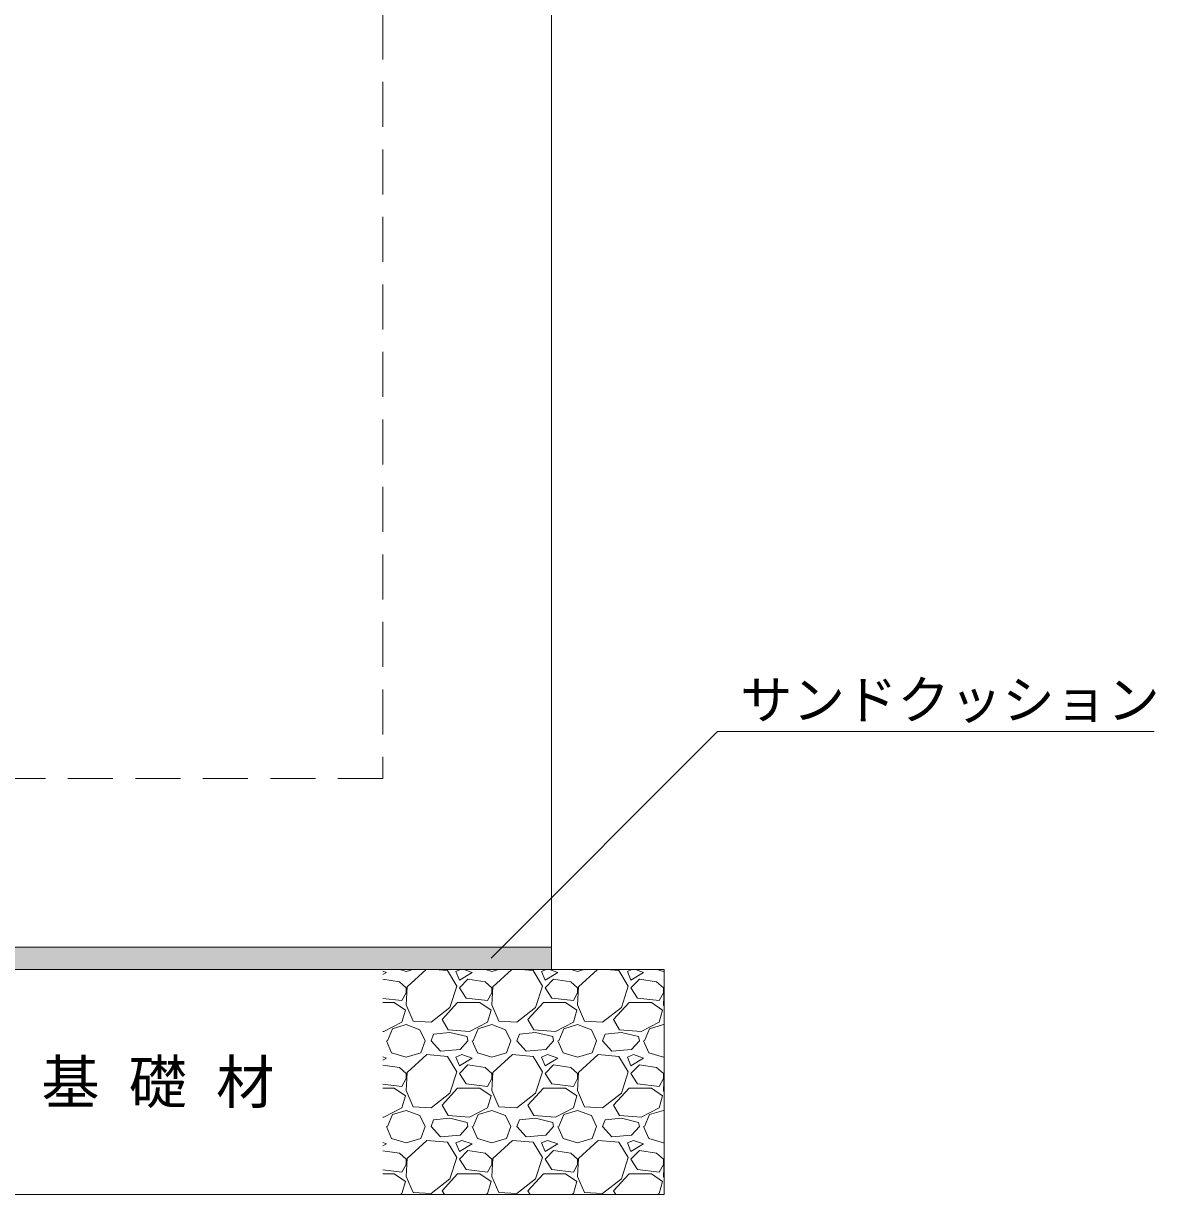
# Model space of a CAD drawing. Units: millimetres at full size; details may follow other scales. Extents: x 77366 to 106166, y -28085 to 6898.
# Drawn here: x 78546 to 79553, y 2821 to 3862 of the extents above; entities that cross this region are included whole.
import ezdxf
from ezdxf.enums import TextEntityAlignment as Align

# ---------------------------------------------------------------- set-up
doc = ezdxf.new("R2010")
doc.units = ezdxf.units.MM
doc.header["$LTSCALE"] = 50
doc.linetypes.add('USER2', pattern=[1.2, 0.8, -0.4])
doc.layers.add('モルタル', color=7, linetype='Continuous')
doc.layers.add('文字', color=7, linetype='Continuous')
for name, color, linetype, lineweight in [('基礎', 7, 'Continuous', 5), ('引出線', 4, 'Continuous', 13), ('本体', 2, 'Continuous', 20)]:
    doc.layers.add(name, color=color, linetype=linetype, lineweight=lineweight)
doc.styles.add('ＭＳ ゴシック', font='')
doc.styles.get('ＭＳ ゴシック').set_extended_font_data('MS Gothic')

# ---------------------------------------------------------------- blocks, each defined once
blk = doc.blocks.new('filled_arrow')
at = {"color": 0, "linetype": 'Continuous', "lineweight": -2}
blk.add_solid([(7.5, 1.25), (0, 0), (7.5, -1.25)], dxfattribs=at)

msp = doc.modelspace()

# ---------------------------------------------------------------- hatches: boundary and pattern name
at = {"layer": 'モルタル'}
msp.add_hatch(color=256, dxfattribs=at).paths.add_polyline_path([(79015.8, 3020.78), (79015.8, 3040.78), (78315.8, 3040.78), (78315.8, 3020.78)])

# ---------------------------------------------------------------- linework, layer by layer
at = {"layer": '基礎', "color": 3, "lineweight": 20}
for p, q in [((78215.8, 3020.78), (79115.8, 3020.78)), ((79115.8, 3020.78), (79115.8, 2820.78)), ((78215.8, 2820.78), (79115.8, 2820.78))]:
    msp.add_line(p, q, dxfattribs=at)
at = {"layer": '基礎'}
for p, q in [((78869.02, 3018.31), (78865.8, 3019.39)), ((78880.77, 3020.78), (78886.55, 3019.08)), ((78886.55, 3019.08), (78892.33, 3020.78)), ((78904.2, 3020.78), (78887.31, 3005.36)), ((78923.13, 3019.84), (78911.87, 3020.78)), ((78931.51, 3006.12), (78923.13, 3019.84)), ((78934.71, 3020.78), (78930.75, 3019.08)), ((78945.22, 3018.31), (78937.84, 3020.78)), ((78956.97, 3020.78), (78962.75, 3019.08)), ((78962.75, 3019.08), (78968.53, 3020.78)), ((78980.4, 3020.78), (78963.51, 3005.36)), ((78999.33, 3019.84), (78988.07, 3020.78)), ((79007.71, 3006.12), (78999.33, 3019.84)), ((79010.91, 3020.78), (79006.95, 3019.08)), ((79021.42, 3018.31), (79014.04, 3020.78)), ((79033.17, 3020.78), (79038.95, 3019.08)), ((79038.95, 3019.08), (79044.73, 3020.78)), ((79056.6, 3020.78), (79039.71, 3005.36)), ((79075.53, 3019.84), (79064.27, 3020.78)), ((79083.91, 3006.12), (79075.53, 3019.84)), ((79087.11, 3020.78), (79083.15, 3019.08)), ((79097.62, 3018.31), (79090.24, 3020.78)), ((79109.37, 3020.78), (79115.15, 3019.08)), ((79115.15, 3019.08), (79115.8, 3019.27)), ((78865.8, 3016.38), (78869.02, 3018.31)), ((78880.45, 3009.93), (78865.8, 3012.13)), ((78886.55, 3004.6), (78880.45, 3009.93)), ((78930.75, 3019.08), (78933.79, 3011.46)), ((78933.79, 3011.46), (78945.22, 3018.31)), ((78941.41, 3012.22), (78933.79, 3004.6)), ((78956.65, 3009.93), (78941.41, 3012.22)), ((78962.75, 3004.6), (78956.65, 3009.93)), ((79006.95, 3019.08), (79009.99, 3011.46)), ((79009.99, 3011.46), (79021.42, 3018.31)), ((79017.61, 3012.22), (79009.99, 3004.6)), ((79032.85, 3009.93), (79017.61, 3012.22)), ((79038.95, 3004.6), (79032.85, 3009.93)), ((79083.15, 3019.08), (79086.19, 3011.46)), ((79086.19, 3011.46), (79097.62, 3018.31)), ((79093.81, 3012.22), (79086.19, 3004.6)), ((79109.05, 3009.93), (79093.81, 3012.22)), ((79115.15, 3004.6), (79109.05, 3009.93)), ((78882.74, 2993.17), (78886.55, 3000.03)), ((78887.31, 3005.36), (78886.55, 2989.36)), ((78886.55, 3000.03), (78886.55, 3004.6)), ((78925.41, 2987.07), (78931.51, 3006.12)), ((78933.79, 3004.6), (78939.89, 2995.45)), ((78958.94, 2993.17), (78962.75, 3000.03)), ((78963.51, 3005.36), (78962.75, 2989.36)), ((78962.75, 3000.03), (78962.75, 3004.6)), ((79001.61, 2987.07), (79007.71, 3006.12)), ((79009.99, 3004.6), (79016.09, 2995.45)), ((79035.14, 2993.17), (79038.95, 3000.03)), ((79039.71, 3005.36), (79038.95, 2989.36)), ((79038.95, 3000.03), (79038.95, 3004.6)), ((79077.81, 2987.07), (79083.91, 3006.12)), ((79086.19, 3004.6), (79092.29, 2995.45)), ((79111.34, 2993.17), (79115.15, 3000.03)), ((79115.15, 3000.03), (79115.15, 3004.6)), ((79115.8, 3002.94), (79115.15, 2989.36)), ((78865.8, 2995.2), (78882.74, 2993.17)), ((78865.8, 2991.64), (78875.88, 2991.64)), ((78875.88, 2991.64), (78885.79, 2984.79)), ((78886.55, 2989.36), (78892.65, 2974.88)), ((78918.55, 2976.4), (78932.27, 2991.64)), ((78932.27, 2991.64), (78952.08, 2991.64)), ((78939.89, 2995.45), (78958.94, 2993.17)), ((78952.08, 2991.64), (78961.99, 2984.79)), ((78962.75, 2989.36), (78968.85, 2974.88)), ((78994.75, 2976.4), (79008.47, 2991.64)), ((79008.47, 2991.64), (79028.28, 2991.64)), ((79016.09, 2995.45), (79035.14, 2993.17)), ((79028.28, 2991.64), (79038.19, 2984.79)), ((79038.95, 2989.36), (79045.05, 2974.88)), ((79070.95, 2976.4), (79084.67, 2991.64)), ((79084.67, 2991.64), (79104.48, 2991.64)), ((79092.29, 2995.45), (79111.34, 2993.17)), ((79104.48, 2991.64), (79114.39, 2984.79)), ((79115.15, 2989.36), (79115.8, 2987.82)), ((78885.79, 2984.79), (78882.74, 2974.12)), ((78908.65, 2974.12), (78925.41, 2987.07)), ((78961.99, 2984.79), (78958.94, 2974.12)), ((78984.85, 2974.12), (79001.61, 2987.07)), ((79038.19, 2984.79), (79035.14, 2974.12)), ((79061.05, 2974.12), (79077.81, 2987.07)), ((79114.39, 2984.79), (79111.34, 2974.12)), ((78882.74, 2974.12), (78866.74, 2965.74)), ((78869.79, 2957.35), (78874.36, 2968.02)), ((78874.36, 2968.02), (78886.55, 2971.83)), ((78886.55, 2971.83), (78898.74, 2967.26)), ((78892.65, 2974.88), (78908.65, 2974.12)), ((78898.74, 2967.26), (78903.31, 2957.35)), ((78923.89, 2967.26), (78918.55, 2976.4)), ((78942.94, 2965.74), (78923.89, 2967.26)), ((78958.94, 2974.12), (78942.94, 2965.74)), ((78945.99, 2957.35), (78950.56, 2968.02)), ((78950.56, 2968.02), (78962.75, 2971.83)), ((78962.75, 2971.83), (78974.94, 2967.26)), ((78968.85, 2974.88), (78984.85, 2974.12)), ((78974.94, 2967.26), (78979.51, 2957.35)), ((79000.09, 2967.26), (78994.75, 2976.4)), ((79019.14, 2965.74), (79000.09, 2967.26)), ((79035.14, 2974.12), (79019.14, 2965.74)), ((79022.19, 2957.35), (79026.76, 2968.02)), ((79026.76, 2968.02), (79038.95, 2971.83)), ((79038.95, 2971.83), (79051.14, 2967.26)), ((79045.05, 2974.88), (79061.05, 2974.12)), ((79051.14, 2967.26), (79055.71, 2957.35)), ((79076.29, 2967.26), (79070.95, 2976.4)), ((79095.34, 2965.74), (79076.29, 2967.26)), ((79111.34, 2974.12), (79095.34, 2965.74)), ((79098.39, 2957.35), (79102.96, 2968.02)), ((79102.96, 2968.02), (79115.15, 2971.83)), ((79115.15, 2971.83), (79115.8, 2971.59)), ((78866.74, 2965.74), (78865.8, 2965.81)), ((78869.02, 2957.35), (78873.6, 2946.69)), ((78899.5, 2946.69), (78903.31, 2957.35)), ((78908.65, 2957.35), (78910.93, 2963.45)), ((78917.03, 2948.21), (78908.65, 2957.35)), ((78925.41, 2964.97), (78910.93, 2963.45)), ((78940.65, 2961.16), (78925.41, 2964.97)), ((78941.41, 2957.35), (78934.56, 2949.73)), ((78941.41, 2957.35), (78940.65, 2961.16)), ((78945.22, 2957.35), (78949.8, 2946.69)), ((78975.7, 2946.69), (78979.51, 2957.35)), ((78984.85, 2957.35), (78987.13, 2963.45)), ((78993.23, 2948.21), (78984.85, 2957.35)), ((79001.61, 2964.97), (78987.13, 2963.45)), ((79016.85, 2961.16), (79001.61, 2964.97)), ((79017.61, 2957.35), (79010.76, 2949.73)), ((79017.61, 2957.35), (79016.85, 2961.16)), ((79021.42, 2957.35), (79026, 2946.69)), ((79051.9, 2946.69), (79055.71, 2957.35)), ((79061.05, 2957.35), (79063.33, 2963.45)), ((79069.43, 2948.21), (79061.05, 2957.35)), ((79077.81, 2964.97), (79063.33, 2963.45)), ((79093.05, 2961.16), (79077.81, 2964.97)), ((79093.81, 2957.35), (79086.96, 2949.73)), ((79093.81, 2957.35), (79093.05, 2961.16)), ((79097.62, 2957.35), (79102.2, 2946.69)), ((78873.6, 2946.69), (78886.55, 2942.88)), ((78886.55, 2942.88), (78899.5, 2946.69)), ((78934.56, 2949.73), (78917.03, 2948.21)), ((78949.8, 2946.69), (78962.75, 2942.88)), ((78962.75, 2942.88), (78975.7, 2946.69)), ((79010.76, 2949.73), (78993.23, 2948.21)), ((79026, 2946.69), (79038.95, 2942.88)), ((79038.95, 2942.88), (79051.9, 2946.69)), ((79086.96, 2949.73), (79069.43, 2948.21)), ((79102.2, 2946.69), (79115.15, 2942.88)), ((78869.02, 2942.11), (78865.8, 2943.19)), ((78865.8, 2940.18), (78869.02, 2942.11)), ((78880.45, 2933.73), (78865.8, 2935.93)), ((78904.84, 2945.16), (78887.31, 2929.16)), ((78923.13, 2943.64), (78904.84, 2945.16)), ((78931.51, 2929.92), (78923.13, 2943.64)), ((78936.08, 2945.16), (78930.75, 2942.88)), ((78930.75, 2942.88), (78933.79, 2935.26)), ((78933.79, 2935.26), (78945.22, 2942.11)), ((78941.41, 2936.02), (78933.79, 2928.4)), ((78945.22, 2942.11), (78936.08, 2945.16)), ((78956.65, 2933.73), (78941.41, 2936.02)), ((78981.04, 2945.16), (78963.51, 2929.16)), ((78999.33, 2943.64), (78981.04, 2945.16)), ((79007.71, 2929.92), (78999.33, 2943.64)), ((79012.28, 2945.16), (79006.95, 2942.88)), ((79006.95, 2942.88), (79009.99, 2935.26)), ((79009.99, 2935.26), (79021.42, 2942.11)), ((79017.61, 2936.02), (79009.99, 2928.4)), ((79021.42, 2942.11), (79012.28, 2945.16)), ((79032.85, 2933.73), (79017.61, 2936.02)), ((79057.24, 2945.16), (79039.71, 2929.16)), ((79075.53, 2943.64), (79057.24, 2945.16)), ((79083.91, 2929.92), (79075.53, 2943.64)), ((79088.48, 2945.16), (79083.15, 2942.88)), ((79083.15, 2942.88), (79086.19, 2935.26)), ((79086.19, 2935.26), (79097.62, 2942.11)), ((79093.81, 2936.02), (79086.19, 2928.4)), ((79097.62, 2942.11), (79088.48, 2945.16)), ((79109.05, 2933.73), (79093.81, 2936.02)), ((79115.15, 2942.88), (79115.8, 2943.07)), ((78886.55, 2928.4), (78880.45, 2933.73)), ((78887.31, 2929.16), (78886.55, 2913.16)), ((78886.55, 2923.83), (78886.55, 2928.4)), ((78925.41, 2910.87), (78931.51, 2929.92)), ((78933.79, 2928.4), (78939.89, 2919.25)), ((78962.75, 2928.4), (78956.65, 2933.73)), ((78963.51, 2929.16), (78962.75, 2913.16)), ((78962.75, 2923.83), (78962.75, 2928.4)), ((79001.61, 2910.87), (79007.71, 2929.92)), ((79009.99, 2928.4), (79016.09, 2919.25)), ((79038.95, 2928.4), (79032.85, 2933.73)), ((79039.71, 2929.16), (79038.95, 2913.16)), ((79038.95, 2923.83), (79038.95, 2928.4)), ((79077.81, 2910.87), (79083.91, 2929.92)), ((79086.19, 2928.4), (79092.29, 2919.25)), ((79115.15, 2928.4), (79109.05, 2933.73)), ((79115.15, 2923.83), (79115.15, 2928.4)), ((79115.8, 2926.74), (79115.15, 2913.16)), ((78865.8, 2919), (78882.74, 2916.97)), ((78865.8, 2915.44), (78875.88, 2915.44)), ((78875.88, 2915.44), (78885.79, 2908.59)), ((78882.74, 2916.97), (78886.55, 2923.83)), ((78918.55, 2900.2), (78932.27, 2915.44)), ((78932.27, 2915.44), (78952.08, 2915.44)), ((78939.89, 2919.25), (78958.94, 2916.97)), ((78952.08, 2915.44), (78961.99, 2908.59)), ((78958.94, 2916.97), (78962.75, 2923.83)), ((78994.75, 2900.2), (79008.47, 2915.44)), ((79008.47, 2915.44), (79028.28, 2915.44)), ((79016.09, 2919.25), (79035.14, 2916.97)), ((79028.28, 2915.44), (79038.19, 2908.59)), ((79035.14, 2916.97), (79038.95, 2923.83)), ((79070.95, 2900.2), (79084.67, 2915.44)), ((79084.67, 2915.44), (79104.48, 2915.44)), ((79092.29, 2919.25), (79111.34, 2916.97)), ((79104.48, 2915.44), (79114.39, 2908.59)), ((79111.34, 2916.97), (79115.15, 2923.83)), ((78885.79, 2908.59), (78882.74, 2897.92)), ((78886.55, 2913.16), (78892.65, 2898.68)), ((78908.65, 2897.92), (78925.41, 2910.87)), ((78961.99, 2908.59), (78958.94, 2897.92)), ((78962.75, 2913.16), (78968.85, 2898.68)), ((78984.85, 2897.92), (79001.61, 2910.87)), ((79038.19, 2908.59), (79035.14, 2897.92)), ((79038.95, 2913.16), (79045.05, 2898.68)), ((79061.05, 2897.92), (79077.81, 2910.87)), ((79114.39, 2908.59), (79111.34, 2897.92)), ((79115.15, 2913.16), (79115.8, 2911.62)), ((78882.74, 2897.92), (78866.74, 2889.54)), ((78874.36, 2891.82), (78886.55, 2895.63)), ((78886.55, 2895.63), (78898.74, 2891.06)), ((78892.65, 2898.68), (78908.65, 2897.92)), ((78923.89, 2891.06), (78918.55, 2900.2)), ((78958.94, 2897.92), (78942.94, 2889.54)), ((78950.56, 2891.82), (78962.75, 2895.63)), ((78962.75, 2895.63), (78974.94, 2891.06)), ((78968.85, 2898.68), (78984.85, 2897.92)), ((79000.09, 2891.06), (78994.75, 2900.2)), ((79035.14, 2897.92), (79019.14, 2889.54)), ((79026.76, 2891.82), (79038.95, 2895.63)), ((79038.95, 2895.63), (79051.14, 2891.06)), ((79045.05, 2898.68), (79061.05, 2897.92)), ((79076.29, 2891.06), (79070.95, 2900.2)), ((79111.34, 2897.92), (79095.34, 2889.54)), ((79102.96, 2891.82), (79115.15, 2895.63)), ((79115.15, 2895.63), (79115.8, 2895.39)), ((78866.74, 2889.54), (78865.8, 2889.61)), ((78869.79, 2881.15), (78874.36, 2891.82)), ((78898.74, 2891.06), (78903.31, 2881.15)), ((78908.65, 2881.15), (78910.93, 2887.25)), ((78925.41, 2888.77), (78910.93, 2887.25)), ((78942.94, 2889.54), (78923.89, 2891.06)), ((78940.65, 2884.96), (78925.41, 2888.77)), ((78941.41, 2881.15), (78940.65, 2884.96)), ((78945.99, 2881.15), (78950.56, 2891.82)), ((78974.94, 2891.06), (78979.51, 2881.15)), ((78984.85, 2881.15), (78987.13, 2887.25)), ((79001.61, 2888.77), (78987.13, 2887.25)), ((79019.14, 2889.54), (79000.09, 2891.06)), ((79016.85, 2884.96), (79001.61, 2888.77)), ((79017.61, 2881.15), (79016.85, 2884.96)), ((79022.19, 2881.15), (79026.76, 2891.82)), ((79051.14, 2891.06), (79055.71, 2881.15)), ((79061.05, 2881.15), (79063.33, 2887.25)), ((79077.81, 2888.77), (79063.33, 2887.25)), ((79095.34, 2889.54), (79076.29, 2891.06)), ((79093.05, 2884.96), (79077.81, 2888.77)), ((79093.81, 2881.15), (79093.05, 2884.96)), ((79098.39, 2881.15), (79102.96, 2891.82)), ((78869.02, 2881.15), (78873.6, 2870.49)), ((78899.5, 2870.49), (78903.31, 2881.15)), ((78917.03, 2872.01), (78908.65, 2881.15)), ((78934.56, 2873.53), (78917.03, 2872.01)), ((78941.41, 2881.15), (78934.56, 2873.53)), ((78945.22, 2881.15), (78949.8, 2870.49)), ((78975.7, 2870.49), (78979.51, 2881.15)), ((78993.23, 2872.01), (78984.85, 2881.15)), ((79010.76, 2873.53), (78993.23, 2872.01)), ((79017.61, 2881.15), (79010.76, 2873.53)), ((79021.42, 2881.15), (79026, 2870.49)), ((79051.9, 2870.49), (79055.71, 2881.15)), ((79069.43, 2872.01), (79061.05, 2881.15)), ((79086.96, 2873.53), (79069.43, 2872.01)), ((79093.81, 2881.15), (79086.96, 2873.53)), ((79097.62, 2881.15), (79102.2, 2870.49)), ((78869.02, 2865.91), (78865.8, 2866.99)), ((78865.8, 2863.98), (78869.02, 2865.91)), ((78873.6, 2870.49), (78886.55, 2866.68)), ((78886.55, 2866.68), (78899.5, 2870.49)), ((78904.84, 2868.96), (78887.31, 2852.96)), ((78923.13, 2867.44), (78904.84, 2868.96)), ((78931.51, 2853.72), (78923.13, 2867.44)), ((78936.08, 2868.96), (78930.75, 2866.68)), ((78930.75, 2866.68), (78933.79, 2859.06)), ((78933.79, 2859.06), (78945.22, 2865.91)), ((78945.22, 2865.91), (78936.08, 2868.96)), ((78949.8, 2870.49), (78962.75, 2866.68)), ((78962.75, 2866.68), (78975.7, 2870.49)), ((78981.04, 2868.96), (78963.51, 2852.96)), ((78999.33, 2867.44), (78981.04, 2868.96)), ((79007.71, 2853.72), (78999.33, 2867.44)), ((79012.28, 2868.96), (79006.95, 2866.68)), ((79006.95, 2866.68), (79009.99, 2859.06)), ((79009.99, 2859.06), (79021.42, 2865.91)), ((79021.42, 2865.91), (79012.28, 2868.96)), ((79026, 2870.49), (79038.95, 2866.68)), ((79038.95, 2866.68), (79051.9, 2870.49)), ((79057.24, 2868.96), (79039.71, 2852.96)), ((79075.53, 2867.44), (79057.24, 2868.96)), ((79083.91, 2853.72), (79075.53, 2867.44)), ((79088.48, 2868.96), (79083.15, 2866.68)), ((79083.15, 2866.68), (79086.19, 2859.06)), ((79086.19, 2859.06), (79097.62, 2865.91)), ((79097.62, 2865.91), (79088.48, 2868.96)), ((79102.2, 2870.49), (79115.15, 2866.68)), ((79115.15, 2866.68), (79115.8, 2866.87)), ((78880.45, 2857.53), (78865.8, 2859.73)), ((78886.55, 2852.2), (78880.45, 2857.53)), ((78887.31, 2852.96), (78886.55, 2836.96)), ((78925.41, 2834.67), (78931.51, 2853.72)), ((78941.41, 2859.82), (78933.79, 2852.2)), ((78956.65, 2857.53), (78941.41, 2859.82)), ((78962.75, 2852.2), (78956.65, 2857.53)), ((78963.51, 2852.96), (78962.75, 2836.96)), ((79001.61, 2834.67), (79007.71, 2853.72)), ((79017.61, 2859.82), (79009.99, 2852.2)), ((79032.85, 2857.53), (79017.61, 2859.82)), ((79038.95, 2852.2), (79032.85, 2857.53)), ((79039.71, 2852.96), (79038.95, 2836.96)), ((79077.81, 2834.67), (79083.91, 2853.72)), ((79093.81, 2859.82), (79086.19, 2852.2)), ((79109.05, 2857.53), (79093.81, 2859.82)), ((79115.15, 2852.2), (79109.05, 2857.53)), ((78865.8, 2842.8), (78882.74, 2840.77)), ((78882.74, 2840.77), (78886.55, 2847.63)), ((78886.55, 2847.63), (78886.55, 2852.2)), ((78933.79, 2852.2), (78939.89, 2843.05)), ((78939.89, 2843.05), (78958.94, 2840.77)), ((78958.94, 2840.77), (78962.75, 2847.63)), ((78962.75, 2847.63), (78962.75, 2852.2)), ((79009.99, 2852.2), (79016.09, 2843.05)), ((79016.09, 2843.05), (79035.14, 2840.77)), ((79035.14, 2840.77), (79038.95, 2847.63)), ((79038.95, 2847.63), (79038.95, 2852.2)), ((79086.19, 2852.2), (79092.29, 2843.05)), ((79092.29, 2843.05), (79111.34, 2840.77)), ((79111.34, 2840.77), (79115.15, 2847.63)), ((79115.15, 2847.63), (79115.15, 2852.2)), ((79115.8, 2850.54), (79115.15, 2836.96)), ((78865.8, 2839.24), (78875.88, 2839.24)), ((78875.88, 2839.24), (78885.79, 2832.39)), ((78885.79, 2832.39), (78882.74, 2821.72)), ((78886.55, 2836.96), (78892.65, 2822.48)), ((78908.65, 2821.72), (78925.41, 2834.67)), ((78918.55, 2824), (78932.27, 2839.24)), ((78932.27, 2839.24), (78952.08, 2839.24)), ((78952.08, 2839.24), (78961.99, 2832.39)), ((78961.99, 2832.39), (78958.94, 2821.72)), ((78962.75, 2836.96), (78968.85, 2822.48)), ((78984.85, 2821.72), (79001.61, 2834.67)), ((78994.75, 2824), (79008.47, 2839.24)), ((79008.47, 2839.24), (79028.28, 2839.24)), ((79028.28, 2839.24), (79038.19, 2832.39)), ((79038.19, 2832.39), (79035.14, 2821.72)), ((79038.95, 2836.96), (79045.05, 2822.48)), ((79061.05, 2821.72), (79077.81, 2834.67)), ((79070.95, 2824), (79084.67, 2839.24)), ((79084.67, 2839.24), (79104.48, 2839.24)), ((79104.48, 2839.24), (79114.39, 2832.39)), ((79114.39, 2832.39), (79111.34, 2821.72)), ((79115.15, 2836.96), (79115.8, 2835.42)), ((78882.74, 2821.72), (78880.94, 2820.78)), ((78892.65, 2822.48), (78908.65, 2821.72)), ((78920.44, 2820.78), (78918.55, 2824)), ((78958.94, 2821.72), (78957.14, 2820.78)), ((78968.85, 2822.48), (78984.85, 2821.72)), ((78996.64, 2820.78), (78994.75, 2824)), ((79035.14, 2821.72), (79033.34, 2820.78)), ((79045.05, 2822.48), (79061.05, 2821.72)), ((79072.84, 2820.78), (79070.95, 2824)), ((79111.34, 2821.72), (79109.54, 2820.78))]:
    msp.add_line(p, q, dxfattribs=at)
at = {"layer": '引出線'}
msp.add_lwpolyline([(78962.07, 3031.03), (79163.35, 3232.32), (79551.58, 3232.32)], dxfattribs=at)
at = {"layer": '本体'}
for p, q in [((79015.8, 4284.78), (79015.8, 3040.78)), ((78315.8, 3040.78), (79015.8, 3040.78)), ((79015.8, 3040.78), (79015.8, 3020.78))]:
    msp.add_line(p, q, dxfattribs=at)
at = {"layer": '本体', "linetype": 'USER2', "lineweight": 9}
for p in [(78865.8, 4229.78), (78465.8, 3190.78)]:
    msp.add_line(p, (78865.8, 3190.78), dxfattribs=at)

# ---------------------------------------------------------------- block references
at = {"layer": '引出線', "xscale": 0.133, "yscale": 0.133, "rotation": 45}
msp.add_blockref('filled_arrow', (78962.07, 3031.03), dxfattribs=at)

# ---------------------------------------------------------------- texts
at = {"layer": '引出線', "style": 'ＭＳ ゴシック'}
msp.add_text('サンドクッション', height=34.18, dxfattribs=at).set_placement((79183.35, 3277.72), align=Align.TOP_LEFT)
at = {"layer": '文字', "style": 'ＭＳ ゴシック'}
msp.add_text('基 礎 材', height=37.98, dxfattribs=at).set_placement((78665.8, 2920.78), align=Align.MIDDLE_CENTER)

doc.saveas('drawing.dxf')
